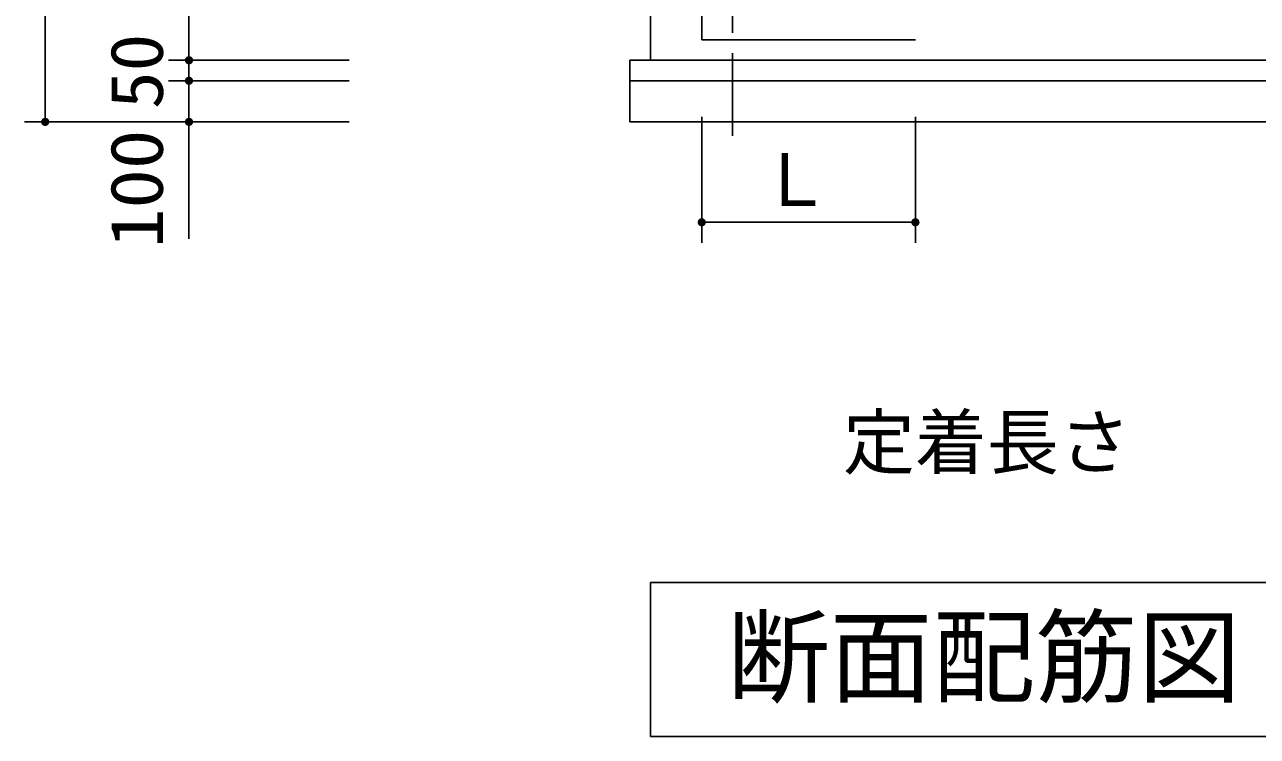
# Model space of a CAD drawing. Units: millimetres, scale not verified. Extents: x -14850 to 14850, y -10500 to 10500.
# Drawn here: x -1939 to 1062, y -2166 to -433 of the extents above; entities that cross this region are included whole.
import ezdxf
from ezdxf.enums import TextEntityAlignment as Align

# ---------------------------------------------------------------- set-up
doc = ezdxf.new("R2010")
doc.units = ezdxf.units.MM
doc.header["$LTSCALE"] = 50
doc.linetypes.add('CHAIN2', pattern=[12, 9, -1, 1, -1])
doc.layers.add('0-0_製作', color=5, linetype='Continuous', lineweight=25)
doc.layers.add('0-3_機器', color=3, linetype='Continuous', lineweight=25)
doc.styles.add('ＭＳ ゴシック', font='')
doc.styles.get('ＭＳ ゴシック').set_extended_font_data('MS Gothic')

msp = doc.modelspace()

# ---------------------------------------------------------------- linework, layer by layer
at = {"layer": '0-0_製作', "color": 2}
for p, q in [((-1888.64, -670.13), (-1888.64, 2459.87)), ((-1538.64, -320.13), (-1538.64, -520.14)), ((-1588.64, -520.14), (-1148.7, -520.14)), ((-1538.64, -520.14), (-1538.64, -570.14)), ((-1588.64, -570.14), (-1148.7, -570.14)), ((-1538.64, -570.14), (-1538.64, -670.13)), ((-290.46, -964.64), (-290.46, -658.05)), ((229.54, -964.64), (229.54, -658.05)), ((-1938.64, -670.13), (-1148.7, -670.13)), ((-1538.64, -670.13), (-1538.64, -955.1)), ((-290.46, -914.64), (229.54, -914.64))]:
    msp.add_line(p, q, dxfattribs=at)
at = {"layer": '0-0_製作'}
for points in [[(-1548.62, -519.51), (-1538.64, -520.14), (-1548.64, -520.14)], [(-1548.64, -520.14), (-1546.73, -526.01), (-1548.56, -521.39)], [(-1548.64, -520.14), (-1545.93, -526.98), (-1546.73, -526.01)], [(-1538.64, -520.14), (-1545.93, -526.98), (-1548.64, -520.14)], [(-1548.47, -518.26), (-1538.64, -520.14), (-1548.62, -519.51)], [(-1548.56, -521.39), (-1547.41, -524.95), (-1548.33, -522.62)], [(-1548.56, -521.39), (-1546.73, -526.01), (-1547.41, -524.95)], [(-1548.15, -517.04), (-1538.64, -520.14), (-1548.47, -518.26)], [(-1548.33, -522.62), (-1547.41, -524.95), (-1547.94, -523.82)], [(-1547.69, -515.88), (-1538.64, -520.14), (-1548.15, -517.04)], [(-1547.09, -514.78), (-1538.64, -520.14), (-1547.69, -515.88)], [(-1546.35, -513.76), (-1538.64, -520.14), (-1547.09, -514.78)], [(-1545.49, -512.85), (-1538.64, -520.14), (-1546.35, -513.76)], [(-1538.64, -520.14), (-1545.02, -527.84), (-1545.93, -526.98)], [(-1544.52, -512.04), (-1538.64, -520.14), (-1545.49, -512.85)], [(-1538.64, -520.14), (-1544, -528.58), (-1545.02, -527.84)], [(-1543.46, -511.37), (-1538.64, -520.14), (-1544.52, -512.04)], [(-1538.64, -520.14), (-1542.9, -529.18), (-1544, -528.58)], [(-1542.32, -510.84), (-1538.64, -520.14), (-1543.46, -511.37)], [(-1538.64, -520.14), (-1541.73, -529.65), (-1542.9, -529.18)], [(-1541.13, -510.45), (-1538.64, -520.14), (-1542.32, -510.84)], [(-1538.64, -520.14), (-1540.52, -529.96), (-1541.73, -529.65)], [(-1541.13, -510.45), (-1538.64, -510.14), (-1538.64, -520.14)], [(-1539.9, -510.21), (-1538.64, -510.14), (-1541.13, -510.45)], [(-1538.64, -520.14), (-1539.27, -530.12), (-1540.52, -529.96)], [(-1538.64, -520.14), (-1538.64, -530.14), (-1539.27, -530.12)], [(-1538.64, -510.14), (-1528.64, -520.14), (-1538.64, -520.14)], [(-1538.01, -510.15), (-1528.64, -520.14), (-1538.64, -510.14)], [(-1538.64, -520.14), (-1537.39, -530.06), (-1538.64, -530.14)], [(-1538.64, -520.14), (-1536.16, -529.82), (-1537.39, -530.06)], [(-1538.64, -520.14), (-1534.96, -529.43), (-1536.16, -529.82)], [(-1528.64, -520.14), (-1534.96, -529.43), (-1538.64, -520.14)], [(-1536.77, -510.31), (-1528.64, -520.14), (-1538.01, -510.15)], [(-1535.55, -510.62), (-1528.64, -520.14), (-1536.77, -510.31)], [(-1534.38, -511.09), (-1528.64, -520.14), (-1535.55, -510.62)], [(-1528.64, -520.14), (-1533.83, -528.9), (-1534.96, -529.43)], [(-1533.28, -511.69), (-1528.64, -520.14), (-1534.38, -511.09)], [(-1528.64, -520.14), (-1532.76, -528.23), (-1533.83, -528.9)], [(-1532.27, -512.43), (-1528.64, -520.14), (-1533.28, -511.69)], [(-1528.64, -520.14), (-1531.8, -527.42), (-1532.76, -528.23)], [(-1531.35, -513.29), (-1528.64, -520.14), (-1532.27, -512.43)], [(-1528.64, -520.14), (-1530.94, -526.51), (-1531.8, -527.42)], [(-1530.55, -514.26), (-1528.64, -520.14), (-1531.35, -513.29)], [(-1528.64, -520.14), (-1530.2, -525.49), (-1530.94, -526.51)], [(-1530.55, -514.26), (-1528.72, -518.88), (-1528.64, -520.14)], [(-1529.88, -515.32), (-1528.72, -518.88), (-1530.55, -514.26)], [(-1528.64, -520.14), (-1529.59, -524.39), (-1530.2, -525.49)], [(-1529.88, -515.32), (-1528.96, -517.65), (-1528.72, -518.88)], [(-1529.35, -516.45), (-1528.96, -517.65), (-1529.88, -515.32)], [(-1528.64, -520.14), (-1529.13, -523.23), (-1529.59, -524.39)], [(-1528.64, -520.14), (-1528.82, -522.01), (-1529.13, -523.23)], [(-1528.64, -520.14), (-1528.66, -520.76), (-1528.82, -522.01)], [(-1548.62, -569.51), (-1538.64, -570.14), (-1548.64, -570.14)], [(-1548.47, -568.26), (-1538.64, -570.14), (-1548.62, -569.51)], [(-1548.15, -567.04), (-1538.64, -570.14), (-1548.47, -568.26)], [(-1547.69, -565.88), (-1538.64, -570.14), (-1548.15, -567.04)], [(-1547.09, -564.78), (-1538.64, -570.14), (-1547.69, -565.88)], [(-1546.35, -563.76), (-1538.64, -570.14), (-1547.09, -564.78)], [(-1545.49, -562.85), (-1538.64, -570.14), (-1546.35, -563.76)], [(-1544.52, -562.04), (-1538.64, -570.14), (-1545.49, -562.85)], [(-1543.46, -561.37), (-1538.64, -570.14), (-1544.52, -562.04)], [(-1542.32, -560.84), (-1538.64, -570.14), (-1543.46, -561.37)], [(-1541.13, -560.45), (-1538.64, -570.14), (-1542.32, -560.84)], [(-1541.13, -560.45), (-1538.64, -560.14), (-1538.64, -570.14)], [(-1539.9, -560.21), (-1538.64, -560.14), (-1541.13, -560.45)], [(-1538.64, -560.14), (-1528.64, -570.14), (-1538.64, -570.14)], [(-1538.01, -560.15), (-1528.64, -570.14), (-1538.64, -560.14)], [(-1536.77, -560.31), (-1528.64, -570.14), (-1538.01, -560.15)], [(-1535.55, -560.62), (-1528.64, -570.14), (-1536.77, -560.31)], [(-1534.38, -561.09), (-1528.64, -570.14), (-1535.55, -560.62)], [(-1533.28, -561.69), (-1528.64, -570.14), (-1534.38, -561.09)], [(-1532.27, -562.43), (-1528.64, -570.14), (-1533.28, -561.69)], [(-1531.35, -563.29), (-1528.64, -570.14), (-1532.27, -562.43)], [(-1530.55, -564.26), (-1528.64, -570.14), (-1531.35, -563.29)], [(-1530.55, -564.26), (-1528.72, -568.88), (-1528.64, -570.14)], [(-1529.88, -565.32), (-1528.72, -568.88), (-1530.55, -564.26)], [(-1529.88, -565.32), (-1528.96, -567.65), (-1528.72, -568.88)], [(-1529.35, -566.45), (-1528.96, -567.65), (-1529.88, -565.32)], [(-1548.64, -570.14), (-1546.73, -576.01), (-1548.56, -571.39)], [(-1548.64, -570.14), (-1545.93, -576.98), (-1546.73, -576.01)], [(-1538.64, -570.14), (-1545.93, -576.98), (-1548.64, -570.14)], [(-1548.56, -571.39), (-1547.41, -574.95), (-1548.33, -572.62)], [(-1548.56, -571.39), (-1546.73, -576.01), (-1547.41, -574.95)], [(-1548.33, -572.62), (-1547.41, -574.95), (-1547.94, -573.82)], [(-1538.64, -570.14), (-1545.02, -577.84), (-1545.93, -576.98)], [(-1538.64, -570.14), (-1544, -578.58), (-1545.02, -577.84)], [(-1538.64, -570.14), (-1542.9, -579.18), (-1544, -578.58)], [(-1538.64, -570.14), (-1541.73, -579.65), (-1542.9, -579.18)], [(-1538.64, -570.14), (-1540.52, -579.96), (-1541.73, -579.65)], [(-1538.64, -570.14), (-1539.27, -580.12), (-1540.52, -579.96)], [(-1538.64, -570.14), (-1538.64, -580.14), (-1539.27, -580.12)], [(-1538.64, -570.14), (-1537.39, -580.06), (-1538.64, -580.14)], [(-1538.64, -570.14), (-1536.16, -579.82), (-1537.39, -580.06)], [(-1538.64, -570.14), (-1534.96, -579.43), (-1536.16, -579.82)], [(-1528.64, -570.14), (-1534.96, -579.43), (-1538.64, -570.14)], [(-1528.64, -570.14), (-1533.83, -578.9), (-1534.96, -579.43)], [(-1528.64, -570.14), (-1532.76, -578.23), (-1533.83, -578.9)], [(-1528.64, -570.14), (-1531.8, -577.42), (-1532.76, -578.23)], [(-1528.64, -570.14), (-1530.94, -576.51), (-1531.8, -577.42)], [(-1528.64, -570.14), (-1530.2, -575.49), (-1530.94, -576.51)], [(-1528.64, -570.14), (-1529.59, -574.39), (-1530.2, -575.49)], [(-1528.64, -570.14), (-1529.13, -573.23), (-1529.59, -574.39)], [(-1528.64, -570.14), (-1528.82, -572.01), (-1529.13, -573.23)], [(-1528.64, -570.14), (-1528.66, -570.76), (-1528.82, -572.01)], [(-1898.62, -669.51), (-1888.64, -670.13), (-1898.64, -670.13)], [(-1898.64, -670.13), (-1896.73, -676.01), (-1898.56, -671.39)], [(-1898.64, -670.13), (-1895.93, -676.98), (-1896.73, -676.01)], [(-1888.64, -670.13), (-1895.93, -676.98), (-1898.64, -670.13)], [(-1898.47, -668.26), (-1888.64, -670.13), (-1898.62, -669.51)], [(-1898.56, -671.39), (-1897.41, -674.95), (-1898.33, -672.62)], [(-1898.56, -671.39), (-1896.73, -676.01), (-1897.41, -674.95)], [(-1898.15, -667.04), (-1888.64, -670.13), (-1898.47, -668.26)], [(-1898.33, -672.62), (-1897.41, -674.95), (-1897.94, -673.82)], [(-1897.69, -665.88), (-1888.64, -670.13), (-1898.15, -667.04)], [(-1897.09, -664.78), (-1888.64, -670.13), (-1897.69, -665.88)], [(-1896.35, -663.76), (-1888.64, -670.13), (-1897.09, -664.78)], [(-1895.49, -662.85), (-1888.64, -670.13), (-1896.35, -663.76)], [(-1888.64, -670.13), (-1895.02, -677.84), (-1895.93, -676.98)], [(-1894.52, -662.04), (-1888.64, -670.13), (-1895.49, -662.85)], [(-1888.64, -670.13), (-1894, -678.58), (-1895.02, -677.84)], [(-1893.46, -661.37), (-1888.64, -670.13), (-1894.52, -662.04)], [(-1888.64, -670.13), (-1892.9, -679.18), (-1894, -678.58)], [(-1892.32, -660.84), (-1888.64, -670.13), (-1893.46, -661.37)], [(-1888.64, -670.13), (-1891.73, -679.65), (-1892.9, -679.18)], [(-1891.13, -660.45), (-1888.64, -670.13), (-1892.32, -660.84)], [(-1888.64, -670.13), (-1890.52, -679.96), (-1891.73, -679.65)], [(-1891.13, -660.45), (-1888.64, -660.13), (-1888.64, -670.13)], [(-1889.9, -660.21), (-1888.64, -660.13), (-1891.13, -660.45)], [(-1888.64, -670.13), (-1889.27, -680.12), (-1890.52, -679.96)], [(-1888.64, -670.13), (-1888.64, -680.13), (-1889.27, -680.12)], [(-1888.64, -660.13), (-1878.64, -670.13), (-1888.64, -670.13)], [(-1888.01, -660.15), (-1878.64, -670.13), (-1888.64, -660.13)], [(-1888.64, -670.13), (-1887.39, -680.06), (-1888.64, -680.13)], [(-1888.64, -670.13), (-1886.16, -679.82), (-1887.39, -680.06)], [(-1888.64, -670.13), (-1884.96, -679.43), (-1886.16, -679.82)], [(-1878.64, -670.13), (-1884.96, -679.43), (-1888.64, -670.13)], [(-1886.77, -660.31), (-1878.64, -670.13), (-1888.01, -660.15)], [(-1885.55, -660.62), (-1878.64, -670.13), (-1886.77, -660.31)], [(-1884.38, -661.09), (-1878.64, -670.13), (-1885.55, -660.62)], [(-1878.64, -670.13), (-1883.83, -678.9), (-1884.96, -679.43)], [(-1883.28, -661.69), (-1878.64, -670.13), (-1884.38, -661.09)], [(-1878.64, -670.13), (-1882.76, -678.22), (-1883.83, -678.9)], [(-1882.27, -662.43), (-1878.64, -670.13), (-1883.28, -661.69)], [(-1878.64, -670.13), (-1881.8, -677.42), (-1882.76, -678.22)], [(-1881.35, -663.29), (-1878.64, -670.13), (-1882.27, -662.43)], [(-1878.64, -670.13), (-1880.94, -676.51), (-1881.8, -677.42)], [(-1880.55, -664.26), (-1878.64, -670.13), (-1881.35, -663.29)], [(-1878.64, -670.13), (-1880.2, -675.49), (-1880.94, -676.51)], [(-1880.55, -664.26), (-1878.72, -668.88), (-1878.64, -670.13)], [(-1879.88, -665.32), (-1878.72, -668.88), (-1880.55, -664.26)], [(-1878.64, -670.13), (-1879.59, -674.39), (-1880.2, -675.49)], [(-1879.88, -665.32), (-1878.96, -667.65), (-1878.72, -668.88)], [(-1879.35, -666.45), (-1878.96, -667.65), (-1879.88, -665.32)], [(-1878.64, -670.13), (-1879.13, -673.22), (-1879.59, -674.39)], [(-1878.64, -670.13), (-1878.82, -672.01), (-1879.13, -673.22)], [(-1878.64, -670.13), (-1878.66, -670.76), (-1878.82, -672.01)], [(-1548.62, -669.51), (-1538.64, -670.13), (-1548.64, -670.13)], [(-1548.64, -670.13), (-1545.93, -676.98), (-1548.56, -671.39)], [(-1548.64, -670.13), (-1545.02, -677.84), (-1545.93, -676.98)], [(-1538.64, -670.13), (-1545.02, -677.84), (-1548.64, -670.13)], [(-1548.47, -668.26), (-1538.64, -670.13), (-1548.62, -669.51)], [(-1548.56, -671.39), (-1546.73, -676.01), (-1548.33, -672.62)], [(-1548.56, -671.39), (-1545.93, -676.98), (-1546.73, -676.01)], [(-1548.15, -667.04), (-1538.64, -670.13), (-1548.47, -668.26)], [(-1548.33, -672.62), (-1547.41, -674.95), (-1547.94, -673.82)], [(-1548.33, -672.62), (-1546.73, -676.01), (-1547.41, -674.95)], [(-1547.69, -665.88), (-1538.64, -670.13), (-1548.15, -667.04)], [(-1547.09, -664.78), (-1538.64, -670.13), (-1547.69, -665.88)], [(-1546.35, -663.76), (-1538.64, -670.13), (-1547.09, -664.78)], [(-1545.49, -662.85), (-1538.64, -670.13), (-1546.35, -663.76)], [(-1544.52, -662.04), (-1538.64, -670.13), (-1545.49, -662.85)], [(-1538.64, -670.13), (-1544, -678.58), (-1545.02, -677.84)], [(-1543.46, -661.37), (-1538.64, -670.13), (-1544.52, -662.04)], [(-1538.64, -670.13), (-1542.9, -679.18), (-1544, -678.58)], [(-1542.32, -660.84), (-1538.64, -670.13), (-1543.46, -661.37)], [(-1538.64, -670.13), (-1541.73, -679.65), (-1542.9, -679.18)], [(-1542.32, -660.84), (-1538.64, -660.13), (-1538.64, -670.13)], [(-1541.13, -660.45), (-1538.64, -660.13), (-1542.32, -660.84)], [(-1538.64, -670.13), (-1540.52, -679.96), (-1541.73, -679.65)], [(-1539.9, -660.21), (-1538.64, -660.13), (-1541.13, -660.45)], [(-1538.64, -670.13), (-1539.27, -680.12), (-1540.52, -679.96)], [(-1538.64, -670.13), (-1538.64, -680.13), (-1539.27, -680.12)], [(-1538.64, -660.13), (-1528.64, -670.13), (-1538.64, -670.13)], [(-1538.01, -660.15), (-1528.64, -670.13), (-1538.64, -660.13)], [(-1538.64, -670.13), (-1537.39, -680.06), (-1538.64, -680.13)], [(-1538.64, -670.13), (-1536.16, -679.82), (-1537.39, -680.06)], [(-1538.64, -670.13), (-1534.96, -679.43), (-1536.16, -679.82)], [(-1538.64, -670.13), (-1533.83, -678.9), (-1534.96, -679.43)], [(-1528.64, -670.13), (-1533.83, -678.9), (-1538.64, -670.13)], [(-1536.77, -660.31), (-1528.64, -670.13), (-1538.01, -660.15)], [(-1535.55, -660.62), (-1528.64, -670.13), (-1536.77, -660.31)], [(-1534.38, -661.09), (-1528.64, -670.13), (-1535.55, -660.62)], [(-1533.28, -661.69), (-1528.64, -670.13), (-1534.38, -661.09)], [(-1528.64, -670.13), (-1532.76, -678.22), (-1533.83, -678.9)], [(-1532.27, -662.43), (-1528.64, -670.13), (-1533.28, -661.69)], [(-1528.64, -670.13), (-1531.8, -677.42), (-1532.76, -678.22)], [(-1531.35, -663.29), (-1528.64, -670.13), (-1532.27, -662.43)], [(-1528.64, -670.13), (-1530.94, -676.51), (-1531.8, -677.42)], [(-1531.35, -663.29), (-1528.72, -668.88), (-1528.64, -670.13)], [(-1530.55, -664.26), (-1528.72, -668.88), (-1531.35, -663.29)], [(-1528.64, -670.13), (-1530.2, -675.49), (-1530.94, -676.51)], [(-1530.55, -664.26), (-1528.96, -667.65), (-1528.72, -668.88)], [(-1529.88, -665.32), (-1528.96, -667.65), (-1530.55, -664.26)], [(-1528.64, -670.13), (-1529.59, -674.39), (-1530.2, -675.49)], [(-1529.88, -665.32), (-1529.35, -666.45), (-1528.96, -667.65)], [(-1528.64, -670.13), (-1529.13, -673.22), (-1529.59, -674.39)], [(-1528.64, -670.13), (-1528.82, -672.01), (-1529.13, -673.22)], [(-1528.64, -670.13), (-1528.66, -670.76), (-1528.82, -672.01)], [(-300.44, -914.01), (-290.46, -914.64), (-300.46, -914.64)], [(-300.46, -914.64), (-290.46, -914.64), (-300.38, -915.9)], [(-300.28, -912.77), (-290.46, -914.64), (-300.44, -914.01)], [(-300.38, -915.9), (-290.46, -914.64), (-300.15, -917.13)], [(-299.97, -911.55), (-290.46, -914.64), (-300.28, -912.77)], [(-300.15, -917.13), (-290.46, -914.64), (-299.76, -918.32)], [(-299.97, -911.55), (-290.46, -904.64), (-290.46, -914.64)], [(-299.51, -910.38), (-290.46, -904.64), (-299.97, -911.55)], [(-299.76, -918.32), (-290.46, -914.64), (-299.22, -919.46)], [(-298.9, -909.28), (-290.46, -904.64), (-299.51, -910.38)], [(-299.22, -919.46), (-290.46, -914.64), (-298.55, -920.52)], [(-298.16, -908.27), (-290.46, -904.64), (-298.9, -909.28)], [(-298.55, -920.52), (-290.46, -914.64), (-297.75, -921.49)], [(-297.31, -907.35), (-290.46, -904.64), (-298.16, -908.27)], [(-297.75, -921.49), (-290.46, -914.64), (-296.83, -922.35)], [(-296.34, -906.55), (-290.46, -904.64), (-297.31, -907.35)], [(-296.83, -922.35), (-290.46, -914.64), (-290.46, -924.64)], [(-296.83, -922.35), (-290.46, -924.64), (-295.82, -923.09)], [(-295.28, -905.88), (-290.46, -904.64), (-296.34, -906.55)], [(-295.82, -923.09), (-291.09, -924.62), (-294.72, -923.69)], [(-295.82, -923.09), (-290.46, -924.64), (-291.09, -924.62)], [(-294.14, -905.34), (-290.46, -904.64), (-295.28, -905.88)], [(-294.72, -923.69), (-292.33, -924.47), (-293.55, -924.15)], [(-294.72, -923.69), (-291.09, -924.62), (-292.33, -924.47)], [(-292.95, -904.96), (-290.46, -904.64), (-294.14, -905.34)], [(-291.71, -904.72), (-290.46, -904.64), (-292.95, -904.96)], [(-290.46, -904.64), (-280.46, -914.64), (-290.46, -914.64)], [(-290.46, -904.64), (-280.54, -913.39), (-280.46, -914.64)], [(-290.46, -904.64), (-280.77, -912.16), (-280.54, -913.39)], [(-290.46, -904.64), (-281.16, -910.96), (-280.77, -912.16)], [(-290.46, -904.64), (-281.7, -909.82), (-281.16, -910.96)], [(-290.46, -904.64), (-282.37, -908.76), (-281.7, -909.82)], [(-290.46, -904.64), (-283.17, -907.8), (-282.37, -908.76)], [(-290.46, -904.64), (-284.09, -906.94), (-283.17, -907.8)], [(-290.46, -904.64), (-285.1, -906.2), (-284.09, -906.94)], [(-289.83, -904.66), (-285.1, -906.2), (-290.46, -904.64)], [(-290.46, -914.64), (-289.21, -924.56), (-290.46, -924.64)], [(-290.46, -914.64), (-287.97, -924.33), (-289.21, -924.56)], [(-290.46, -914.64), (-286.78, -923.94), (-287.97, -924.33)], [(-290.46, -914.64), (-285.64, -923.41), (-286.78, -923.94)], [(-290.46, -914.64), (-284.58, -922.73), (-285.64, -923.41)], [(-290.46, -914.64), (-283.61, -921.93), (-284.58, -922.73)], [(-290.46, -914.64), (-282.75, -921.02), (-283.61, -921.93)], [(-290.46, -914.64), (-282.02, -920), (-282.75, -921.02)], [(-290.46, -914.64), (-281.41, -918.9), (-282.02, -920)], [(-290.46, -914.64), (-280.95, -917.73), (-281.41, -918.9)], [(-290.46, -914.64), (-280.64, -916.52), (-280.95, -917.73)], [(-280.46, -914.64), (-280.64, -916.52), (-290.46, -914.64)], [(-289.83, -904.66), (-286.2, -905.59), (-285.1, -906.2)], [(-288.59, -904.82), (-286.2, -905.59), (-289.83, -904.66)], [(-288.59, -904.82), (-287.37, -905.13), (-286.2, -905.59)], [(-280.46, -914.64), (-280.48, -915.27), (-280.64, -916.52)], [(219.54, -914.64), (229.54, -904.64), (229.54, -914.64)], [(219.56, -914.01), (229.54, -904.64), (219.54, -914.64)], [(219.62, -915.9), (219.54, -914.64), (229.54, -914.64)], [(219.72, -912.77), (229.54, -904.64), (219.56, -914.01)], [(219.62, -915.9), (229.54, -914.64), (219.85, -917.13)], [(220.03, -911.55), (229.54, -904.64), (219.72, -912.77)], [(219.85, -917.13), (229.54, -914.64), (220.24, -918.32)], [(220.49, -910.38), (229.54, -904.64), (220.03, -911.55)], [(220.24, -918.32), (229.54, -914.64), (220.78, -919.46)], [(221.1, -909.28), (229.54, -904.64), (220.49, -910.38)], [(220.78, -919.46), (229.54, -914.64), (221.45, -920.52)], [(221.84, -908.27), (229.54, -904.64), (221.1, -909.28)], [(221.45, -920.52), (229.54, -914.64), (222.25, -921.49)], [(222.69, -907.35), (229.54, -904.64), (221.84, -908.27)], [(222.25, -921.49), (229.54, -914.64), (223.17, -922.35)], [(223.66, -906.55), (229.54, -904.64), (222.69, -907.35)], [(223.17, -922.35), (229.54, -914.64), (224.18, -923.09)], [(224.72, -905.88), (229.54, -904.64), (223.66, -906.55)], [(224.18, -923.09), (229.54, -914.64), (225.28, -923.69)], [(225.86, -905.34), (229.54, -904.64), (224.72, -905.88)], [(225.28, -923.69), (229.54, -914.64), (226.45, -924.15)], [(225.86, -905.34), (228.29, -904.72), (229.54, -904.64)], [(227.05, -904.96), (228.29, -904.72), (225.86, -905.34)], [(226.45, -924.15), (229.54, -914.64), (227.67, -924.47)], [(227.67, -924.47), (229.54, -914.64), (228.91, -924.62)], [(228.91, -924.62), (229.54, -914.64), (229.54, -924.64)], [(229.54, -904.64), (239.23, -912.16), (229.54, -914.64)], [(229.54, -904.64), (238.84, -910.96), (239.23, -912.16)], [(229.54, -904.64), (238.3, -909.82), (238.84, -910.96)], [(229.54, -904.64), (237.63, -908.76), (238.3, -909.82)], [(229.54, -904.64), (236.83, -907.8), (237.63, -908.76)], [(229.54, -904.64), (235.91, -906.94), (236.83, -907.8)], [(229.54, -904.64), (234.9, -906.2), (235.91, -906.94)], [(229.54, -904.64), (233.8, -905.59), (234.9, -906.2)], [(229.54, -904.64), (232.63, -905.13), (233.8, -905.59)], [(229.54, -904.64), (231.41, -904.82), (232.63, -905.13)], [(229.54, -904.64), (230.17, -904.66), (231.41, -904.82)], [(229.54, -914.64), (239.23, -912.16), (239.46, -913.39)], [(229.54, -914.64), (239.46, -913.39), (239.54, -914.64)], [(229.54, -914.64), (234.36, -923.41), (229.54, -924.64)], [(229.54, -914.64), (235.42, -922.73), (234.36, -923.41)], [(229.54, -914.64), (236.39, -921.93), (235.42, -922.73)], [(229.54, -914.64), (237.25, -921.02), (236.39, -921.93)], [(229.54, -914.64), (237.98, -920), (237.25, -921.02)], [(229.54, -914.64), (238.59, -918.9), (237.98, -920)], [(229.54, -914.64), (239.05, -917.73), (238.59, -918.9)], [(229.54, -914.64), (239.36, -916.52), (239.05, -917.73)], [(229.54, -914.64), (239.52, -915.27), (239.36, -916.52)], [(229.54, -914.64), (239.54, -914.64), (239.52, -915.27)], [(229.54, -924.64), (234.36, -923.41), (233.22, -923.94)], [(229.54, -924.64), (233.22, -923.94), (230.79, -924.56)], [(230.79, -924.56), (233.22, -923.94), (232.03, -924.33)]]:
    msp.add_solid(points, dxfattribs=at)
at = {"layer": '0-3_機器', "color": 2, "linetype": 'CHAIN2'}
msp.add_line((-215.46, 2497), (-215.46, -703.73), dxfattribs=at)
at = {"layer": '0-3_機器'}
for p, q in [((-290.46, -470.13), (-290.46, 2409.86)), ((-290.46, -470.13), (229.54, -470.13)), ((-415.46, -1791.35), (2784.54, -1791.35)), ((-415.46, -2166.35), (-415.46, -1791.35)), ((-415.46, -2166.35), (2784.54, -2166.35))]:
    msp.add_line(p, q, dxfattribs=at)
at = {"layer": '0-3_機器', "color": 2}
for p, q in [((-415.46, -320.13), (-415.46, -520.13)), ((-465.46, -520.13), (2834.54, -520.13)), ((-465.46, -520.13), (-465.46, -670.13)), ((-465.46, -570.13), (2834.54, -570.13)), ((-465.46, -670.13), (2834.54, -670.13))]:
    msp.add_line(p, q, dxfattribs=at)

# ---------------------------------------------------------------- texts
at = {"layer": '0-0_製作', "color": 4, "style": 'ＭＳ ゴシック'}
for s, width, p in [('50', 1.05, (-1563.64, -638.89)), ('100', 1.1, (-1563.75, -977.23))]:
    msp.add_text(s, height=128.4, rotation=90, dxfattribs=dict(at, width=width)).set_placement(p, align=Align.BOTTOM_LEFT)
for s, p in [('Ｌ', (-149.58, -913.52)), ('定着長さ', (53.14, -1552.77))]:
    msp.add_text(s, height=128.4, dxfattribs=at).set_placement(p, align=Align.BOTTOM_LEFT)
at = {"layer": '0-3_機器', "color": 4, "style": 'ＭＳ ゴシック'}
msp.add_text('断面配筋図', height=183.3, dxfattribs=at).set_placement((-229.02, -2119.7), align=Align.BOTTOM_LEFT)

doc.saveas('drawing.dxf')
